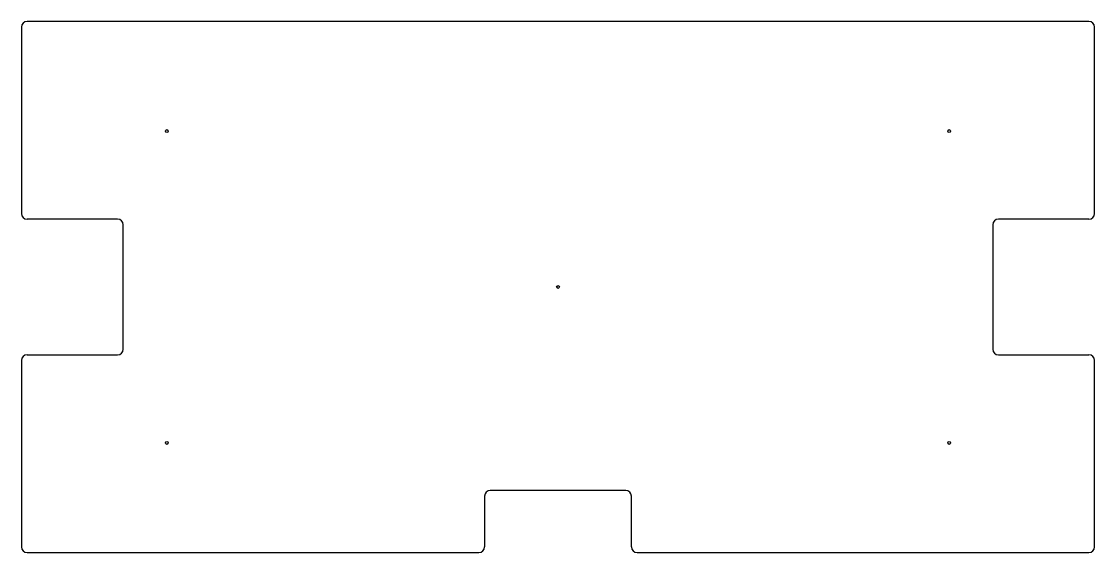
# Model space of a CAD drawing. Extents: x -23.8 to 23.8, y -11.8 to 11.8.
import ezdxf

# ---------------------------------------------------------------- set-up
doc = ezdxf.new("R2010")
doc.units = 0
doc.layers.get('0').update_dxf_attribs({"linetype": 'CONTINUOUS'})

msp = doc.modelspace()

# ---------------------------------------------------------------- linework, layer by layer
at = {"color": 7, "linetype": 'CONTINUOUS'}
for p, q in [((-23.75, 11.5), (-23.75, 3.25)), ((23.5, 11.75), (-23.5, 11.75)), ((23.75, 3.25), (23.75, 11.5)), ((-19.5, 3), (-23.5, 3)), ((23.5, 3), (19.5, 3)), ((-19.25, -2.75), (-19.25, 2.75)), ((19.25, 2.75), (19.25, -2.75)), ((-23.75, -3.25), (-23.75, -11.5)), ((-23.5, -3), (-19.5, -3)), ((19.5, -3), (23.5, -3)), ((23.75, -11.5), (23.75, -3.25)), ((3, -9), (-3, -9)), ((-3.25, -9.25), (-3.25, -11.5)), ((3.25, -11.5), (3.25, -9.25)), ((-23.5, -11.75), (-3.5, -11.75)), ((3.5, -11.75), (23.5, -11.75))]:
    msp.add_line(p, q, dxfattribs=at)
for centre in [(-17.318, 6.9), (17.318, 6.9), (0, 0), (-17.318, -6.9), (17.318, -6.9)]:
    msp.add_circle(centre, 0.0625, dxfattribs=at)
for centre, start, end in [((-23.5, 11.5), 90, 180), ((23.5, 11.5), 0, 90), ((-23.5, 3.25), 180, 270), ((-19.5, 2.75), 0, 90), ((19.5, 2.75), 90, 180), ((23.5, 3.25), 270, 0), ((-19.5, -2.75), 270, 0), ((19.5, -2.75), 180, 270), ((-23.5, -3.25), 90, 180), ((23.5, -3.25), 0, 90), ((-3, -9.25), 90, 180), ((3, -9.25), 0, 90), ((-23.5, -11.5), 180, 270), ((-3.5, -11.5), 270, 0), ((3.5, -11.5), 180, 270), ((23.5, -11.5), 270, 0)]:
    msp.add_arc(centre, 0.25, start, end, dxfattribs=at)

doc.saveas('drawing.dxf')
